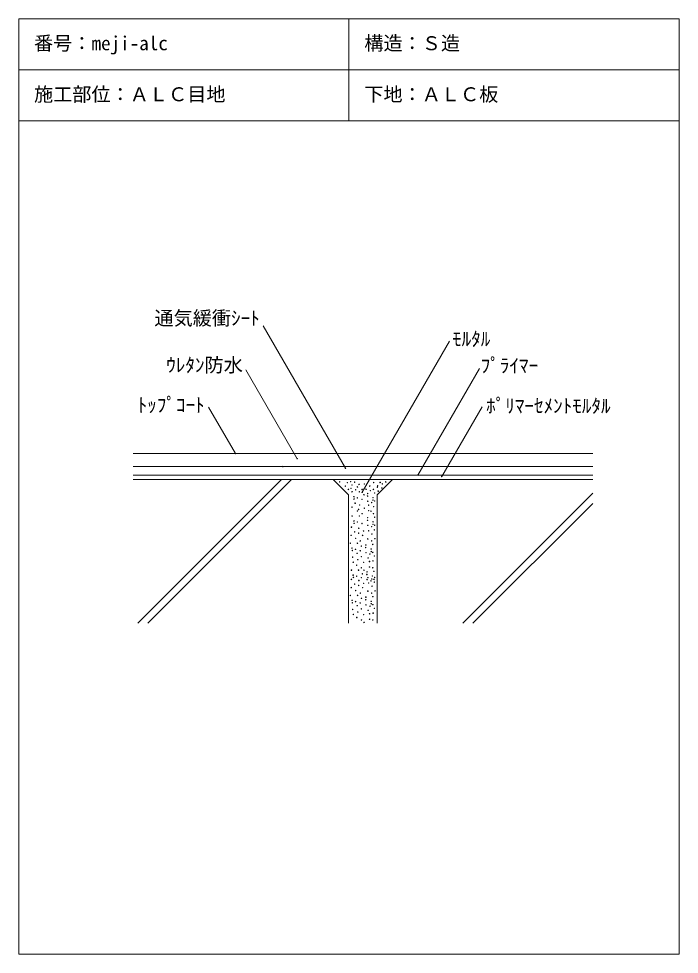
# Model space of a CAD drawing. Units: millimetres, scale not verified. Extents: x -517 to 518, y -673 to 792.
import ezdxf
from ezdxf.enums import TextEntityAlignment as Align

# ---------------------------------------------------------------- set-up
doc = ezdxf.new("R2010")
doc.units = ezdxf.units.MM
doc.header["$PDMODE"] = 32
doc.header["$PDSIZE"] = 0.8
doc.layers.add('0-0', color=7, linetype='Continuous', lineweight=13)
doc.styles.add('ＭＳ ゴシック', font='')
doc.styles.get('ＭＳ ゴシック').set_extended_font_data('MS Gothic')

msp = doc.modelspace()

# ---------------------------------------------------------------- linework, layer by layer
at = {"layer": '0-0'}
for p, q in [((-516.864, 792.357), (-516.864, -673.469)), ((-516.864, 792.357), (517.853, 792.357)), ((0.494, 792.357), (0.494, 632.357)), ((517.853, 792.357), (517.853, -673.469)), ((-516.864, 712.357), (517.853, 712.357)), ((-516.864, 632.357), (517.853, 632.357)), ((-5.1, 88.041), (-134.05, 311.388)), ((21.048, 50.42), (157.842, 287.356)), ((-80.638, 102.936), (-161.091, 242.284)), ((108.396, 77.226), (204.756, 244.125)), ((-177.455, 110.976), (-219.405, 183.635)), ((145.733, 75.129), (208.869, 184.483)), ((382.266, 77.226), (-337.734, 77.226)), ((-24.099, 70.476), (-337.734, 70.476)), ((-337.734, 70.476), (382.266, 70.476)), ((-330.331, -154.524), (-105.331, 70.476)), ((-314.421, -154.524), (-89.421, 70.476)), ((-24.099, 70.476), (-0.234, 46.611)), ((68.631, 70.476), (44.766, 46.611)), ((68.631, 70.476), (382.266, 70.476)), ((-0.234, 46.611), (-0.234, -154.524)), ((44.766, 46.611), (44.766, -154.524)), ((178.786, -154.524), (382.266, 48.956)), ((194.696, -154.524), (382.266, 33.046))]:
    msp.add_line(p, q, dxfattribs=at)
at = {"layer": '0-0', "color": 4}
msp.add_line((382.266, 110.976), (-337.734, 110.976), dxfattribs=at)
at = {"layer": '0-0', "color": 3}
msp.add_line((382.266, 90.726), (-337.734, 90.726), dxfattribs=at)
at = {"layer": '0-0'}
msp.add_lwpolyline([(-516.864, 792.357), (-516.864, -673.469), (517.853, -673.469)], dxfattribs=at)
for p in [(-177.455, 110.976), (-80.638, 102.936), (-103.275, 90.726), (-5.1, 88.041), (108.396, 77.226), (145.733, 75.129), (-14.058, 66.662), (-5.258, 60.062), (-2.177, 65.342), (3.087, 67.047), (5.303, 61.822), (9.263, 66.222), (13.712, 58.85), (16.304, 62.702), (24.544, 63.3), (30.825, 67.102), (33.025, 60.062), (39.246, 65.621), (44.906, 58.302), (45.346, 60.502), (49.306, 65.782), (52.826, 63.582), (58.107, 66.662), (-0.417, 54.782), (3.543, 56.542), (5.393, 51.113), (11.024, 54.342), (16.613, 51.113), (20.981, 54.82), (21.048, 50.42), (23.784, 46.421), (27.305, 55.222), (29.574, 44.342), (29.717, 48.436), (33.905, 53.021), (38.79, 54.82), (40.6, 49.178), (46.226, 52.141), (51.946, 56.982), (8.102, 43.375), (8.548, 39.699), (10.144, 33.22), (13.518, 41.634), (17.184, 30.58), (20.869, 39.312), (29.961, 36.411), (31.181, 30.192), (36.101, 34.323), (38.085, 42.021), (38.099, 38.099), (40.6, 36.604), (5.303, 27.06), (13.712, 21.008), (15.424, 23.539), (20.981, 16.977), (24.544, 25.457), (31.181, 21.698), (34.956, 20.754), (38.79, 16.977), (39.246, 27.778), (5.393, 13.27), (8.102, 5.532), (8.548, 1.857), (13.518, 3.791), (16.613, 13.27), (20.869, 1.47), (29.574, 6.499), (29.717, 10.593), (38.085, 4.178), (38.099, 0.256), (40.6, 11.335), (4.284, -4.256), (9.263, -11.663), (15.609, -13.693), (15.864, -5.943), (23.344, -10.343), (29.961, -1.432), (31.181, -9.918), (36.101, -3.52), (36.386, -14.905), (40.147, -8.503), (40.6, -1.238), (2.533, -29.413), (3.812, -16.997), (10.851, -21.675), (13.753, -29.413), (18.121, -25.706), (21.684, -17.226), (29.945, -22.664), (35.929, -25.706), (41.091, -22.187), (5.241, -37.151), (5.688, -40.826), (10.658, -38.892), (18.009, -41.213), (19.856, -33.984), (26.714, -36.184), (26.857, -32.09), (27.101, -44.115), (35.225, -38.505), (35.239, -42.427), (37.74, -31.347), (37.74, -43.921), (6.183, -51.266), (13.25, -45.309), (14.193, -55.219), (19.824, -50.386), (30.385, -52.586), (32.597, -58.05), (33.241, -46.202), (38.146, -57.148), (40.147, -49.556), (4.293, -71.656), (7.063, -59.186), (12.611, -63.918), (15.513, -71.656), (19.881, -67.949), (23.444, -59.469), (24.103, -71.735), (32.585, -66.667), (37.689, -67.949), (39.5, -73.59), (4.383, -86.13), (7.002, -79.394), (7.448, -83.069), (12.418, -81.135), (15.963, -87.817), (19.769, -83.456), (21.272, -77.397), (28.474, -78.427), (28.617, -74.333), (28.861, -86.358), (30.06, -83.306), (36.2, -85.394), (36.985, -80.748), (39.5, -86.164), (40.699, -83.112), (3.911, -98.871), (9.362, -93.537), (15.708, -95.567), (21.783, -99.1), (23.443, -92.217), (31.28, -91.792), (35.001, -88.445), (36.485, -96.779), (40.246, -90.377), (2.632, -111.287), (10.95, -103.549), (13.852, -111.287), (18.219, -107.58), (19.955, -115.858), (26.956, -113.964), (30.044, -104.538), (36.028, -107.58), (37.839, -113.222), (41.19, -104.061), (5.34, -119.025), (5.787, -122.7), (10.757, -120.766), (13.349, -127.183), (18.108, -123.087), (19.923, -132.26), (26.813, -118.058), (27.199, -125.989), (33.34, -128.077), (35.324, -120.379), (35.337, -124.301), (37.839, -125.795), (40.246, -131.43), (6.282, -133.14), (7.162, -141.06), (12.71, -145.792), (14.292, -137.093), (23.543, -141.343), (30.484, -134.46), (32.696, -139.924), (38.245, -139.022), (19.98, -149.823), (24.202, -153.609), (32.684, -148.541), (37.788, -149.823)]:
    msp.add_point(p, dxfattribs=at)

# ---------------------------------------------------------------- texts
at = {"layer": '0-0', "style": 'ＭＳ ゴシック'}
for s, p in [('番号：meji-alc', (-492.864, 736.357)), ('構造：Ｓ造', (24.494, 736.357)), ('施工部位：ＡＬＣ目地', (-492.864, 656.357)), ('下地：ＡＬＣ板', (24.494, 656.357)), ('通気緩衝ｼｰﾄ', (-304.331, 305.646)), ('ﾓﾙﾀﾙ', (161.935, 273.163)), ('ｳﾚﾀﾝ防水', (-285.788, 232.248)), ('ﾌﾟﾗｲﾏｰ', (206.722, 231.345)), ('ﾄｯﾌﾟｺｰﾄ', (-330.6, 169.666)), ('ﾎﾟﾘﾏｰｾﾒﾝﾄﾓﾙﾀﾙ', (215.281, 168.217))]:
    msp.add_text(s, height=21.99, dxfattribs=at).set_placement(p, align=Align.BOTTOM_LEFT)

doc.saveas('drawing.dxf')
